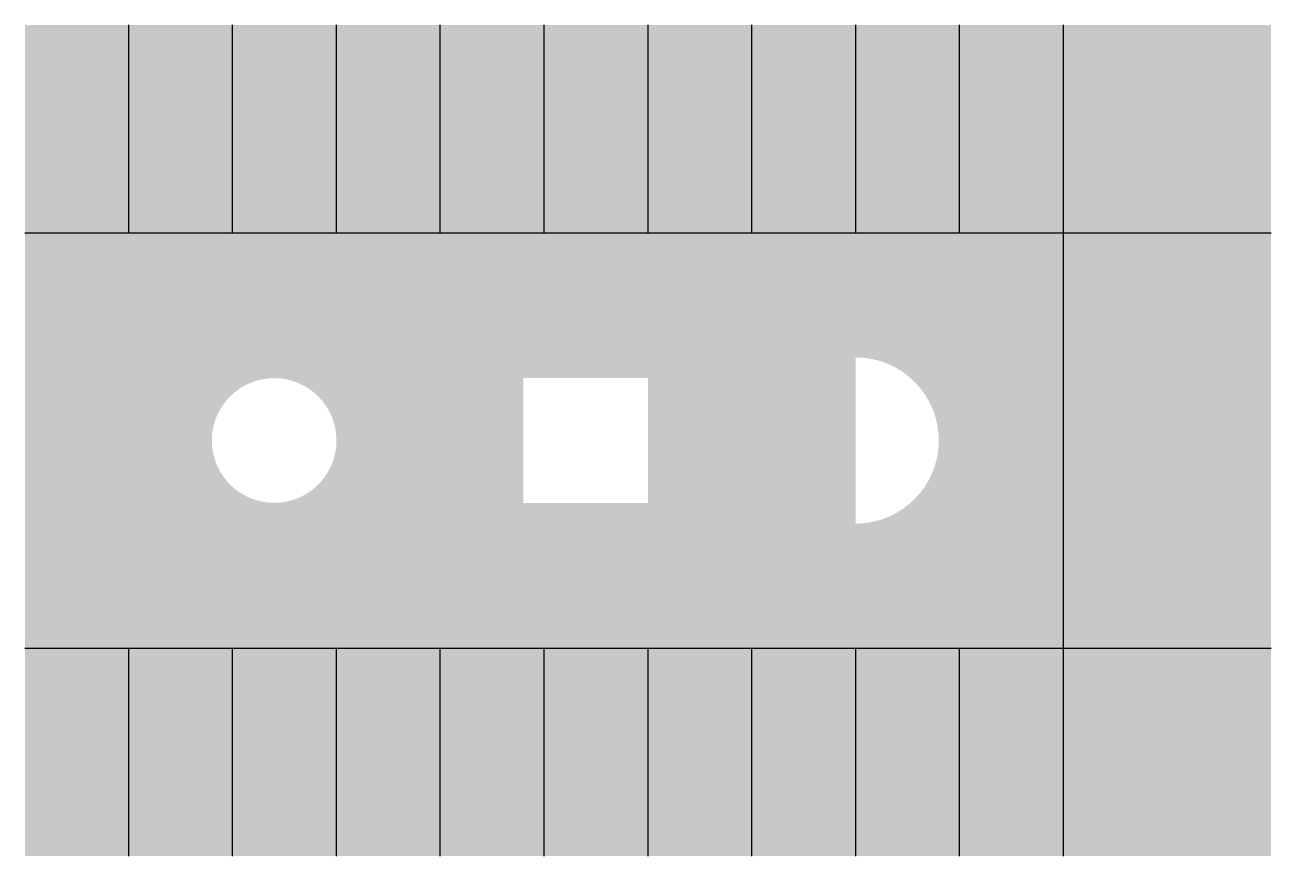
# Model space of a CAD drawing. Header units: millimetres. Extents: x 0 to 30000, y 0 to 20000.
import ezdxf

# ---------------------------------------------------------------- set-up
doc = ezdxf.new("R2010")
doc.units = ezdxf.units.MM
doc.layers.add('HATCH', color=7, linetype='Continuous')
doc.layers.add('STALLS', color=7, linetype='Continuous')

msp = doc.modelspace()

# ---------------------------------------------------------------- hatches: boundary and pattern name
at = {"layer": 'HATCH'}
h = msp.add_hatch(color=252, dxfattribs=at)
h.paths.add_polyline_path([(0, 0), (30000, 0), (30000, 20000), (0, 20000)])
edge = h.paths.add_edge_path()
edge.add_arc((6000, 10000), 1500, 0, 360)
h.paths.add_polyline_path([(12000, 8500), (15000, 8500), (15000, 11500), (12000, 11500)])
edge = h.paths.add_edge_path()
edge.add_arc((20000, 10000), 2000, -90, 90)
edge.add_line((20000, 12000), (20000, 8000))

# ---------------------------------------------------------------- linework, layer by layer
at = {"layer": 'STALLS'}
for p, q in [((2500, 15000), (2500, 20000)), ((5000, 15000), (5000, 20000)), ((7500, 15000), (7500, 20000)), ((10000, 15000), (10000, 20000)), ((12500, 15000), (12500, 20000)), ((15000, 15000), (15000, 20000)), ((17500, 15000), (17500, 20000)), ((20000, 15000), (20000, 20000)), ((22500, 15000), (22500, 20000)), ((25000, 0), (25000, 20000)), ((0, 15000), (30000, 15000)), ((0, 5000), (30000, 5000)), ((2500, 0), (2500, 5000)), ((5000, 0), (5000, 5000)), ((7500, 0), (7500, 5000)), ((10000, 0), (10000, 5000)), ((12500, 0), (12500, 5000)), ((15000, 0), (15000, 5000)), ((17500, 0), (17500, 5000)), ((20000, 0), (20000, 5000)), ((22500, 0), (22500, 5000))]:
    msp.add_line(p, q, dxfattribs=at)

doc.saveas('drawing.dxf')
